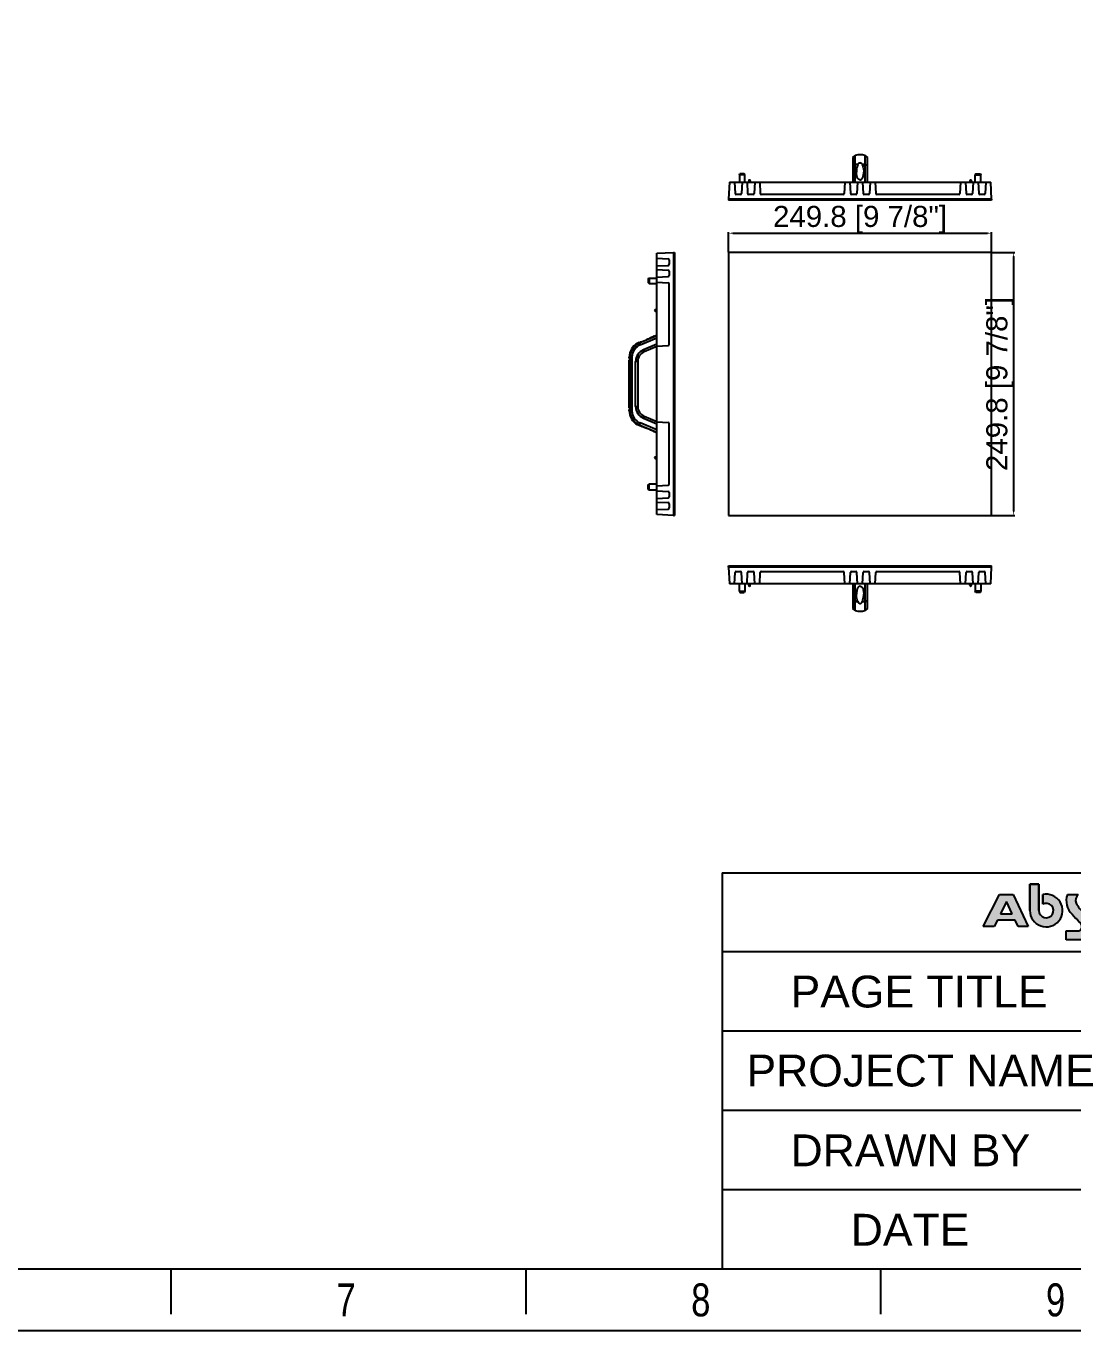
# Model space of a CAD drawing. Header units: millimetres. Extents: x -3132 to 28633, y 682 to 5849.
# Drawn here: x -1248 to -255, y 682 to 1921 of the extents above; entities that cross this region are included whole.
import ezdxf

# ---------------------------------------------------------------- set-up
doc = ezdxf.new("R2010")
doc.units = ezdxf.units.MM
doc.layers.add('DIM', color=4, linetype='Continuous')
doc.layers.add('图框', color=7, linetype='Continuous')
doc.styles.add('CKSTANDARD', font='arial.ttf')
doc.styles.add('Roamns', font='romans.shx')
doc.styles.get("Standard").update_dxf_attribs({"font": 'arial.ttf'})
doc.dimstyles.new('ISO-20', dxfattribs={"dimtxt": 20, "dimasz": 4, "dimexe": 1, "dimexo": 0.2, "dimgap": 0, "dimtad": 1, "dimtoh": 1, "dimdec": 1, "dimzin": 9, "dimdsep": 46, "dimtxsty": 'Standard', "dimblk": '_FILLED', "dimcen": 0.2, "dimclrd": 256, "dimclre": 256, "dimclrt": 256, "dimadec": 1, "dimazin": 2, "dimtfac": 1, "dimtdec": 1, "dimtofl": 0, "dimtmove": 0, "dimatfit": 3, "dimldrblk": '_FILLED', "dimfxl": 1, "dimtolj": 1, "dimtzin": 0, "dimarcsym": 0})

# ---------------------------------------------------------------- blocks, each defined once
blk = doc.blocks.new('A$C7F980674')
at = {"layer": 'DIM'}
h = blk.add_hatch(color=0, dxfattribs=at)
h.paths.add_polyline_path([(7.072382140899999e-05, 14.43823848652391), (17.54018542246194, 49.09321739150072), (32.43710042510065, 49.09321739150072), (48.55284257268067, 14.43823848652391), (37.85417935127042, 14.43823848652391), (34.52331861507264, 21.47508279329122), (15.18332810379797, 21.47508279329122), (11.78696234113886, 14.43823848652391)])
h.paths.add_polyline_path([(24.94748300875654, 41.70518833840833), (18.4432997739641, 28.22933563047082), (31.32622136492865, 28.22933563047082)], flags=16)
h = blk.add_hatch(color=0, dxfattribs=at)
edge = h.paths.add_edge_path()
edge.add_arc((102.73004367057, 13.90886456904809), 4.008224344635951, 268.9921655110326, 361.5919063077862)
edge.add_arc((99.15354010349256, 13.8520860173212), 7.585044519850372, 1.270112135883159, 51.07851824680053)
edge.add_arc((307.8846824545763, 226.7410586670685), 290.5958996836599, 223.1994758205292, 225.4213170999201, ccw=False)
edge.add_arc((110.0181443910987, 42.41204420301801), 20.20419257147762, 160.1829900287513, 226.2534819823607, ccw=False)
edge.add_line((91.01044081093276, 49.26161368391513), (102.8060160324094, 49.26161368391513))
edge.add_arc((108.2666153697937, 42.83305403733538), 8.434721350051746, 130.3455086857447, 201.7414345435993)
edge.add_arc((128.4138673179259, 54.80693761470138), 31.79540957994945, 208.3500157259416, 232.6470193688833)
edge.add_arc((94.72388420018251, 12.01322233724932), 22.67708241663319, 1.6072526751569853, 50.5832628822302, ccw=False)
edge.add_arc((105.8459691270836, 11.59352122360906), 11.59424323095258, -89.35383752252329, 5.224491977119499, ccw=False)
edge.add_line((105.9767223201925, 1.52956708916e-05), (89.85622180037899, 1.52956708916e-05))
edge.add_line((89.85622180037899, 1.52956708916e-05), (89.85622180037899, 9.9012602990897))
edge.add_line((89.85622180037899, 9.9012602990897), (102.6595425193372, 9.9012602990897))
edge = h.paths.add_edge_path()
edge.add_arc((171.7675726878224, 35.99111448746953), 5.592045124112526, 4.242312034283204, 157.3807249757778)
edge.add_line((166.6056627364887, 38.14184792619381), (166.6056627364887, 14.68336624098083))
edge.add_line((166.6056627364887, 14.68336624098083), (158.2999845909944, 14.68336624098083))
edge.add_line((158.2999845909944, 14.68336624098083), (158.2999845909944, 48.98261023246597))
edge.add_line((158.2999845909944, 48.98261023246597), (166.6056627364887, 48.98261023246597))
edge.add_line((166.6056627364887, 48.98261023246597), (166.6056627364887, 44.54051251930104))
edge.add_arc((175.059291137004, 37.22529775423028), 11.17927547709232, 0.8903209452371925, 139.1292395527885, ccw=False)
edge.add_line((186.2372169588634, 37.39900588159253), (186.2372169588634, 14.59949883442459))
edge.add_line((186.2372169588634, 14.59949883442459), (177.3442962794797, 14.59949883442459))
edge.add_line((177.3442962794797, 14.59949883442459), (177.3442962794797, 36.40478422593151))
edge = h.paths.add_edge_path(flags=16)
edge.add_arc((136.4442843357392, 32.77929143981055), 9.435952450654392, 49.48403791523472, 192.8465811329279)
edge.add_line((127.2445240183151, 30.68129030702039), (142.5744439341942, 39.9527384458579))
edge = h.paths.add_edge_path()
edge.add_arc((138.324037688988, 35.05001054707828), 12.98520101557842, 229.4306864689146, 313.9875570627809)
edge.add_line((147.3422875163669, 25.70727992560023), (151.5778032950766, 19.0634939338488))
edge.add_arc((136.8676456241519, 38.39878950785715), 24.29490468469704, 268.42426945832386, 307.2636236800371, ccw=False)
edge.add_arc((136.1995790051587, 31.76485599069565), 17.65178410925637, 89.99999999999989, 269.99999999833244, ccw=False)
edge.add_arc((136.9909520029032, 31.53144809733931), 17.90269153484251, 25.559083157673115, 92.53353593303888, ccw=False)
edge.add_line((153.1417016008636, 39.25541415211593), (129.8788853118894, 25.18619552736891))
at = {"layer": '图框'}
h = blk.add_hatch(color=30, dxfattribs=at)
edge = h.paths.add_edge_path(flags=0)
edge.add_line((64.32187787050498, 49.15013919285958), (64.32187787050498, 38.7695952337333))
edge.add_arc((68.06519958705758, 31.86908890660379), 7.850442347056839, -179.99999999998067, 118.47852907585141, ccw=False)
edge.add_line((60.21475723999902, 31.86908890659288), (60.21475723999902, 60.55619218834499))
edge.add_line((60.21475723999902, 60.55619218834545), (50.38336833377252, 60.55619218834545))
edge.add_line((50.38336833377252, 60.55619218834545), (50.38336833377252, 31.86908890659334))
edge.add_arc((68.06519958705758, 31.86908890660379), 17.6818312532899, 180, 462.2222539588633)
at = {"layer": '图框', "color": 30}
for p, q in [((60.21475723999902, 60.55619218834545), (50.38336833377252, 60.55619218834545)), ((50.38336833377252, 60.55619218834545), (50.38336833377252, 31.86908890659288)), ((60.21475723999902, 31.86908890659288), (60.21475723999902, 60.55619218834545)), ((64.32187787050498, 49.15013919285047), (64.32187787050498, 38.76959523373262))]:
    blk.add_line(p, q, dxfattribs=at)
at = {"layer": '图框', "color": 30, "linetype": 'Continuous'}
for p, q in [((50.38336833377252, 60.55619218834545), (60.21475723999902, 60.55619218834545)), ((50.38336833377252, 31.86908890659288), (50.38336833377252, 60.55619218834545)), ((60.21475723999902, 60.55619218834545), (60.21475723999902, 31.86908890659288)), ((64.32187787050498, 38.76959523373262), (64.32187787050498, 49.15013919285047))]:
    blk.add_line(p, q, dxfattribs=at)
at = {"layer": '图框', "color": 7, "linetype": 'Continuous'}
for p, q in [((7.072382140899999e-05, 14.43823848652391), (17.54018542246194, 49.09321739150072)), ((17.54018542246194, 49.09321739150072), (32.43710042510065, 49.09321739150072)), ((32.43710042510065, 49.09321739150072), (48.55284257268067, 14.43823848652391)), ((91.01044081093276, 49.26161368391513), (102.8060160324094, 49.26161368391513)), ((158.2999845909944, 48.98261023246597), (166.6056627364887, 48.98261023246597)), ((158.2999845909944, 14.68336624098083), (158.2999845909944, 48.98261023246597)), ((166.6056627364887, 48.98261023246597), (166.6056627364887, 44.54051251930104)), ((24.94748300875654, 41.70518833840833), (18.4432997739641, 28.22933563047082)), ((31.32622136492865, 28.22933563047082), (24.94748300875654, 41.70518833840833)), ((127.2445240183151, 30.68129030702039), (142.5744439341942, 39.9527384458579)), ((153.1417016008636, 39.25541415211593), (129.8788853118894, 25.18619552736891)), ((166.6056627364887, 38.14184792619381), (166.6056627364887, 14.68336624098083)), ((177.3442962794797, 14.59949883442459), (177.3442962794797, 36.40478422593151)), ((186.2372169588634, 37.39900588159253), (186.2372169588634, 14.59949883442459)), ((11.78696234113886, 14.43823848652391), (7.072382140899999e-05, 14.43823848652391)), ((15.18332810379797, 21.47508279329122), (11.78696234113886, 14.43823848652391)), ((34.52331861507264, 21.47508279329122), (15.18332810379797, 21.47508279329122)), ((18.4432997739641, 28.22933563047082), (31.32622136492865, 28.22933563047082)), ((37.85417935127042, 14.43823848652391), (34.52331861507264, 21.47508279329122)), ((48.55284257268067, 14.43823848652391), (37.85417935127042, 14.43823848652391)), ((147.3422875163669, 25.70727992560023), (151.5778032950766, 19.0634939338488)), ((166.6056627364887, 14.68336624098083), (158.2999845909944, 14.68336624098083)), ((186.2372169588634, 14.59949883442459), (177.3442962794797, 14.59949883442459)), ((89.85622180037899, 9.9012602990897), (102.6595425193372, 9.9012602990897)), ((89.85622180037899, 1.52956708916e-05), (89.85622180037899, 9.9012602990897)), ((105.9767223201925, 1.52956708916e-05), (89.85622180037899, 1.52956708916e-05))]:
    blk.add_line(p, q, dxfattribs=at)
at = {"layer": '图框', "color": 30}
for radius, end in [(17.68183125329058, 102.2222539587313), (7.850442347058727, 118.4785290759734)]:
    blk.add_arc((68.06519958705758, 31.86908890660379), radius, 180, end, dxfattribs=at)
at = {"layer": '图框', "color": 30, "linetype": 'Continuous'}
for radius, end in [(17.68183125329058, 102.2222539587313), (7.850442347058727, 118.4785290759734)]:
    blk.add_arc((68.06519958705758, 31.86908890660379), radius, 180, end, dxfattribs=at)
at = {"layer": '图框', "color": 7, "linetype": 'Continuous'}
for centre, radius, start, end in [((110.0181443910987, 42.41204420301801), 20.20419257147762, 160.1829900287512, 226.2534819823607), ((108.2666153697937, 42.83305403733538), 8.434721350051746, 130.3455086857447, 201.7414345435993), ((136.1995790051587, 31.76485599069565), 17.65178410925637, 90, 269.9999999983326), ((136.9909520029032, 31.53144809733931), 17.90269153484251, 25.55908315767311, 92.53353593303889), ((175.059291137004, 37.22529775423028), 11.17927547709232, 0.890320945237155, 139.1292395527885), ((128.4138673179259, 54.80693761470138), 31.79540957994945, 208.3500157259416, 232.6470193688833), ((94.72388420018251, 12.01322233724932), 22.67708241663319, 1.607252675157019, 50.58326288223009), ((136.4442843357392, 32.77929143981055), 9.435952450654392, 49.48403791523462, 192.8465811329278), ((171.7675726878224, 35.99111448746953), 5.592045124112526, 4.242312034283134, 157.3807249757777), ((307.8846824545763, 226.7410586670685), 290.5958996836599, 223.1994758205292, 225.4213170999201), ((99.15354010349256, 13.8520860173212), 7.585044519850372, 1.270112135883178, 51.07851824680055), ((138.324037688988, 35.05001054707828), 12.98520101557842, 229.4306864689146, 313.987557062781), ((136.8676456241519, 38.39878950785715), 24.29490468469704, 268.4242694583239, 307.2636236800372), ((102.73004367057, 13.90886456904809), 4.008224344635951, 268.9921655110325, 1.591906307786035), ((105.8459691270836, 11.59352122360906), 11.59424323095258, 270.6461624774767, 5.224491977119398)]:
    blk.add_arc(centre, radius, start, end, dxfattribs=at)
blk = doc.blocks.new('standard template')
for p, q in [((23856.97153506272, 8795.713564875037), (37408.778564428, 8795.713564875037)), ((23856.97153506272, 8093.130701303396), (37408.778564428, 8093.130701303396)), ((23856.97153506272, 7383.374122341703), (37408.778564428, 7383.374122341703)), ((23856.97153506272, 6673.618568779083), (37408.778564428, 6673.618568779083)), ((23856.97153506272, 5963.863516895812), (37408.778564428, 5963.863516895812)), ((456.3043263761064, 5254.106781508859), (37408.77739021767, 5254.107689274438)), ((18932.5408582965, 4851.355031494943), (18932.5408582965, 5254.106781508859)), ((22104.21088966208, 4851.355031494943), (22104.21088966208, 5254.106781508859)), ((25275.88092102688, 4851.355031494943), (25275.88092102688, 5254.106781508859))]:
    blk.add_line(p, q)
at = {"color": 7}
for p, q in [((23856.97153506272, 8795.713564875037), (23856.97153506272, 5963.862502516924)), ((23856.97036085204, 5963.862847771017), (23856.97036085204, 5254.106781508859))]:
    blk.add_line(p, q, dxfattribs=at)
blk.add_lwpolyline([(37962.56104648763, 4700.323125238685), (-97.47932989458059, 4700.323125238685), (-97.47932989458059, 30879.18687618916), (37962.56104648763, 30879.18687618916)], close=True)
at = {"color": 0, "xscale": 8.255519999999997, "yscale": 8.255519999999997, "zscale": 8.255519999999997}
blk.add_blockref('A$C7F980674', (26192.34157000923, 8194.850301169268), dxfattribs=at)
at = {"style": 'CKSTANDARD', "width": 0.75}
for s, p in [('7', (20409.10065248676, 4830.398885600231)), ('8', (23580.77068385195, 4830.398885600231)), ('9', (26752.44071521712, 4830.398885600231))]:
    blk.add_text(s, height=294.7531236609044, dxfattribs=at).set_placement(p)
at = {"char_height": 284.520887302088, "attachment_point": 1, "style": 'Roamns'}
for s, insert, width in [('{\\fArial|b0|i0|c0|p34;PAGE TITLE}', (24469.27002041139, 7876.177268086687), 3912.014128152973), ('{\\fArial|b0|i0|c0|p34;PROJECT NAME}', (24075.34686825149, 7170.007803169789), 3305.733494093198), ('{\\fArial|b0|i0|c0|p34;DRAWN BY}', (24469.27002041139, 6456.665135562374), 3912.014128152973), ('{\\fArial|b0|i0|c0|p34;DATE}', (25007.6770378442, 5746.910083679103), 3912.014128152973)]:
    blk.add_mtext(s, dxfattribs=dict(at, insert=insert, width=width))
at = {"style": 'Roamns'}
for tag, p in [('PAGE_NAME', (27465.9633492592, 7593.658508723252)), ('PROJECT_NAME', (27465.9633492592, 6883.902955160633)), ('DRAWN_NAME', (27465.9633492592, 6174.147903277361)), ('VERSION', (34240.97828400169, 6174.147903277361)), ('SELECT_DATA', (27465.9633492592, 5464.391825995019)), ('PAGE_NUMBER', (34240.97828400169, 5464.391992428408))]:
    blk.add_attdef(tag, p, '', height=284.520887302088, dxfattribs=at)
blk = doc.blocks.new('_FILLED')
at = {"color": 0, "linetype": 'ByBlock'}
blk.add_solid([(0, 0), (-1, 0.15), (-1, -0.15)], dxfattribs=at)
blk = doc.blocks.new('*D28')
at = {"lineweight": -2, "transparency": 16777216}
for p, q in [((-581.5109701069573, 1706.166997962399), (-581.5109701069573, 1725.181249464744)), ((-577.5109701069573, 1724.181249464744), (-335.7109701069543, 1724.181249464744)), ((-331.7109701069543, 1706.1669979624), (-331.7109701069543, 1725.181249464744))]:
    blk.add_line(p, q, dxfattribs=at)
at = {"layer": 'Defpoints', "color": 0, "transparency": 16777216}
for p in [(-331.7109701069539, 1724.181249464744), (-581.5109701069568, 1705.9669979624), (-331.7109701069539, 1705.9669979624)]:
    blk.add_point(p, dxfattribs=at)
at = {"lineweight": -2, "transparency": 16777216, "xscale": 4, "yscale": 4, "zscale": 4, "rotation": 180}
blk.add_blockref('_FILLED', (-581.5109701069573, 1724.181249464744), dxfattribs=at)
at = {"lineweight": -2, "transparency": 16777216, "xscale": 4, "yscale": 4, "zscale": 4}
blk.add_blockref('_FILLED', (-331.7109701069543, 1724.181249464744), dxfattribs=at)
at = {"transparency": 16777216, "insert": (-456.6109701069558, 1737.128043462015), "char_height": 20, "attachment_point": 5}
blk.add_mtext('\\A1;249.8 [9 7/8"]', dxfattribs=at)
blk = doc.blocks.new('*D29')
at = {"lineweight": -2, "transparency": 16777216}
for p, q in [((-331.5109701069547, 1705.9669979624), (-309.8209757138464, 1705.9669979624)), ((-310.8209757138464, 1701.9669979624), (-310.8209757138463, 1460.1669979624)), ((-331.5109701069546, 1456.1669979624), (-309.8209757138463, 1456.1669979624))]:
    blk.add_line(p, q, dxfattribs=at)
at = {"layer": 'Defpoints', "color": 0, "transparency": 16777216}
for p in [(-331.7109701069539, 1705.9669979624), (-331.7109701069539, 1456.1669979624), (-310.8209757138457, 1456.1669979624)]:
    blk.add_point(p, dxfattribs=at)
at = {"lineweight": -2, "transparency": 16777216, "xscale": 4, "yscale": 4, "zscale": 4}
for p, rotation in [((-310.8209757138464, 1705.9669979624), 90), ((-310.8209757138463, 1456.1669979624), 270)]:
    blk.add_blockref('_FILLED', p, dxfattribs=dict(at, rotation=rotation))
at = {"transparency": 16777216, "insert": (-323.7677697111178, 1581.0669979624), "char_height": 20, "attachment_point": 5, "rotation": 90.00000000000001}
blk.add_mtext('\\A1;249.8 [9 7/8"]', dxfattribs=at)

msp = doc.modelspace()

# ---------------------------------------------------------------- linework, layer by layer
at = {"linetype": 'Continuous'}
for p, q in [((-463.6109701087526, 1796.112426381), (-461.141919445753, 1798.040662051202)), ((-461.1419194475575, 1772.650658851), (-461.1419194435557, 1798.040662052003)), ((-452.075252776759, 1798.029448537602), (-452.0752527755512, 1772.650658851)), ((-452.0752527751583, 1798.029448535201), (-449.6109701055511, 1796.1025321016)), ((-463.6109701069481, 1796.112426380199), (-463.6109701069481, 1772.650658851)), ((-461.1419194475575, 1789.243179040599), (-463.6109701081559, 1788.493790950599)), ((-449.6109701061478, 1788.489945672), (-452.0752527755512, 1789.2388210556)), ((-449.6109701069481, 1772.650658851), (-449.6109701069481, 1796.102532101)), ((-580.6724456383499, 1772.650658851), (-581.5109701069568, 1756.650658851)), ((-580.6724456383499, 1772.650658851), (-332.5494945753571, 1772.650658851)), ((-575.9092692295499, 1772.650658851), (-575.3405224019489, 1761.798322894801)), ((-571.1109701069481, 1779.650658851), (-570.6109701069481, 1780.650658851)), ((-571.1109701069481, 1779.650658851), (-571.1109701069481, 1772.650658851)), ((-566.1109701069481, 1779.650658851), (-571.1109701069481, 1779.650658851)), ((-566.6109701069481, 1780.650658851), (-570.6109701069481, 1780.650658851)), ((-568.6724456383499, 1772.650658851), (-569.2411924659509, 1761.798322894601)), ((-566.1109701069481, 1779.650658851), (-566.6109701069481, 1780.650658851)), ((-566.1109701069481, 1772.650658851), (-566.1109701069481, 1779.650658851)), ((-563.9092692295499, 1772.650658851), (-563.3405224019489, 1761.798322894801)), ((-562.3609701069481, 1773.950658850999), (-562.3609701069481, 1772.650658851)), ((-560.8609701069481, 1773.950658850999), (-562.3609701069481, 1773.950658850999)), ((-561.5609663055484, 1774.650658851), (-561.6609739083478, 1774.650658851)), ((-560.8609701069481, 1773.950658850999), (-560.8609701069481, 1772.650658851)), ((-556.6724456383499, 1772.650658851), (-557.2411924659509, 1761.798322894601)), ((-551.9092692295499, 1772.650658851), (-551.3405224019489, 1761.798322894801)), ((-470.9925583113481, 1772.650658851), (-471.5613051389491, 1761.798322894801)), ((-466.2293819025481, 1772.650658851), (-465.6606350749616, 1761.798322894801)), ((-458.9925583113481, 1772.650658851), (-459.5613051389491, 1761.798322894801)), ((-454.2293819025481, 1772.650658851), (-453.6606350749616, 1761.798322894801)), ((-446.9925583113481, 1772.650658851), (-447.5613051389491, 1761.798322894801)), ((-442.2293819025481, 1772.650658851), (-441.6606350749616, 1761.798322894801)), ((-361.3126709843609, 1772.650658851), (-361.8814178119474, 1761.798322894801)), ((-356.5494945753571, 1772.650658851), (-355.9807477479599, 1761.798322894401)), ((-350.8609701069481, 1773.950658850999), (-352.3609701069481, 1773.950658850999)), ((-352.3609701069481, 1773.950658850999), (-352.3609701069481, 1772.650658851)), ((-351.5609663055484, 1774.650658851), (-351.6609739083478, 1774.650658851)), ((-350.8609701069481, 1773.950658850999), (-350.8609701069481, 1772.650658851)), ((-349.3126709843609, 1772.650658851), (-349.8814178119474, 1761.798322894801)), ((-346.8609701069481, 1780.6506588512), (-347.3609701069481, 1779.6506588512)), ((-347.3609701069481, 1779.650658851), (-341.8609701069481, 1779.650658851)), ((-347.3609701069481, 1772.650658851), (-347.3609701069481, 1779.650658851)), ((-346.8609701069481, 1780.650658851), (-342.3609701069481, 1780.650658851)), ((-344.5494945753571, 1772.650658851), (-343.9807477479599, 1761.798322894401)), ((-342.3609701069481, 1780.6506588512), (-341.8609701069481, 1779.6506588512)), ((-341.8609701069481, 1772.650658851), (-341.8609701069481, 1779.650658851)), ((-337.3126709843609, 1772.650658851), (-337.8814178119474, 1761.798322894801)), ((-331.7109701069539, 1756.650658851), (-332.5494945755609, 1772.650658851)), ((-570.2398220005534, 1760.850658851001), (-574.3418928671572, 1760.850658851001)), ((-558.2398220005534, 1760.850658851001), (-562.3418928671572, 1760.850658851001)), ((-472.5599346735517, 1760.850658851001), (-550.3418928671572, 1760.850658851001)), ((-460.5599346737554, 1760.850658851001), (-464.6620055401554, 1760.850658851001)), ((-448.5599346737554, 1760.850658851001), (-452.6620055401554, 1760.850658851001)), ((-362.8800473465499, 1760.850658851001), (-440.6620055401554, 1760.850658851001)), ((-350.8800473465499, 1760.850658851001), (-354.9821182131536, 1760.850658851001)), ((-338.8800473465499, 1760.850658851001), (-342.9821182131536, 1760.850658851001)), ((-581.5109701069568, 1756.650658851), (-581.5109701069568, 1755.600658851001)), ((-331.7109701069539, 1756.650658851), (-581.5109701069568, 1756.650658851)), ((-331.7109701069539, 1755.600658851001), (-581.5109701069568, 1755.600658851001)), ((-331.7109701069539, 1756.650658851), (-331.7109701069539, 1755.600658851001)), ((-649.6993404683571, 1705.1284734938), (-633.6993404683571, 1705.9669979624)), ((-649.6993404683571, 1457.0055224308), (-649.6993404683571, 1705.1284734938)), ((-649.6993404683571, 1700.3652970848), (-638.8470045119584, 1699.796550257402)), ((-637.8993404683542, 1698.7979207226), (-637.8993404683542, 1694.695849856)), ((-633.6993404683571, 1705.9669979624), (-633.6993404683571, 1456.1669979624)), ((-633.6993404683571, 1705.9669979624), (-632.6493404683542, 1705.9669979624)), ((-632.6493404683542, 1705.9669979624), (-632.6493404683542, 1456.1669979624)), ((-649.6993404683571, 1693.1284734938), (-638.847004511551, 1693.697220321401)), ((-649.6993404683571, 1689.7635962074), (-638.8470045119584, 1689.194849379999)), ((-637.8993404683542, 1688.1962198452), (-637.8993404683542, 1684.0941489786)), ((-657.6993404683571, 1681.066997962402), (-656.6993404683571, 1681.566997962402)), ((-657.6993404683571, 1681.066997962402), (-657.6993404683571, 1677.066997962402)), ((-657.6993404683571, 1677.066997962402), (-656.6993404683571, 1676.566997962402)), ((-656.6993404683571, 1681.566997962402), (-656.6993404683571, 1676.566997962402)), ((-656.6993404683571, 1681.566997962402), (-649.6993404683571, 1681.566997962402)), ((-656.6993404683571, 1676.566997962402), (-649.6993404683571, 1676.566997962402)), ((-649.6993404683571, 1682.5267726164), (-638.8470045119584, 1683.095519443801)), ((-649.6993404683571, 1677.7635962074), (-638.8470045121476, 1677.194849379999)), ((-637.8993404683542, 1618.524529962602), (-637.8993404683542, 1676.1962198452)), ((-651.6993404683571, 1651.117000388402), (-651.6993404683571, 1651.016995536202)), ((-650.9993404683601, 1651.816997962402), (-650.9993404683601, 1650.316997962402)), ((-650.9993404683601, 1651.816997962402), (-649.6993404683571, 1651.816997962402)), ((-650.9993404683601, 1650.316997962402), (-649.6993404683571, 1650.316997962402)), ((-649.6993404683571, 1626.850466451802), (-666.2918606579597, 1619.851796115201)), ((-665.5424726665487, 1618.0751390196), (-649.6993404683571, 1624.757719972002)), ((-651.940780209753, 1626.567064100202), (-651.941662304348, 1626.566563842602)), ((-651.9410694793596, 1626.566952291601), (-649.6993404683571, 1627.512506200999)), ((-666.4775884395613, 1620.2921213104), (-665.5424725677558, 1618.075139062201)), ((-649.6993404683571, 1618.829972157202), (-662.3630116299582, 1613.4884773922)), ((-662.3630116305549, 1613.488477392), (-661.5857331035486, 1611.645697402002)), ((-649.6993404683571, 1616.659338644802), (-661.5857331035486, 1611.645697402002)), ((-649.6993404683571, 1616.957153600402), (-638.8470045121476, 1617.5259004278)), ((-675.6993404683571, 1605.5669366038), (-675.6993404683571, 1606.5929911164)), ((-673.1611079983531, 1606.5929911152), (-675.6993404683571, 1606.5929911164)), ((-675.699340255157, 1605.566827128599), (-675.6719790581528, 1605.4512667982)), ((-675.6993404683571, 1558.571018758999), (-675.6993404683571, 1603.562977650201)), ((-675.6843890175487, 1605.444509528601), (-675.6461058423565, 1605.2789970186)), ((-675.6121702685605, 1605.128101971799), (-675.5872824359512, 1605.013854119001)), ((-675.5872824359512, 1605.013854119001), (-675.568981340356, 1604.9275310514)), ((-675.5734161193514, 1560.566997273001), (-675.5734161193514, 1601.566996218402)), ((-675.1968285057492, 1601.566997962402), (-675.5734161193514, 1601.566996218402)), ((-675.568981340356, 1604.9275310514), (-675.5494337787504, 1604.832952105602)), ((-675.5494337787504, 1604.832952105602), (-675.5287582025603, 1604.7300246426)), ((-675.5287582025603, 1604.7300246426), (-675.5070901645495, 1604.618684782601)), ((-675.5070901645495, 1604.618684782601), (-675.4845992927558, 1604.4989276986)), ((-675.4845992927558, 1604.4989276986), (-675.4614736155609, 1604.370741455999)), ((-675.4614736155609, 1604.370741455999), (-675.4379187579589, 1604.234132674001)), ((-675.2118120387577, 1601.645494741), (-675.211608269351, 1560.567002351001)), ((-675.1968285057492, 1601.566997962402), (-675.1968285057492, 1560.567002351001)), ((-675.0893436685556, 1606.5929911152), (-675.0893436685556, 1555.541004797002)), ((-673.1611079983531, 1606.5929911152), (-673.1611079983531, 1555.541004797002)), ((-669.6993404683571, 1559.7021984726), (-669.6993404683571, 1602.4317974522)), ((-667.6993404683571, 1602.4317974522), (-669.6993404683571, 1602.4317974522)), ((-667.6993404683571, 1602.431797452), (-667.6993404683571, 1559.7021984726)), ((-675.6673918703573, 1558.851157981402), (-675.6993401495538, 1558.5710222584)), ((-675.6993404683571, 1555.541004808199), (-675.6993404683571, 1556.567070643401)), ((-675.6993404683571, 1555.541004808199), (-673.1611079983531, 1555.541004797002)), ((-675.6849217365498, 1556.686978340802), (-675.6871314155551, 1556.677106912599)), ((-675.6443435665542, 1556.862748952002), (-675.6849217365498, 1556.686978340802)), ((-675.6100933237585, 1557.015196044), (-675.6443435665542, 1556.862748952002)), ((-675.5734161193514, 1560.566997273001), (-675.1968285057492, 1560.567002351001)), ((-669.6993404683571, 1559.7021984726), (-667.6993404683571, 1559.7021984726)), ((-661.5857331033594, 1550.488298522801), (-662.3630116305549, 1548.6455185328)), ((-662.3630116311515, 1548.645518533), (-649.6993404683571, 1543.304023768002)), ((-661.5857331037523, 1550.488298523002), (-649.6993404683571, 1545.474657280001)), ((-665.5424724801533, 1544.058856826601), (-666.4775884421515, 1541.841874610001)), ((-666.2918605711575, 1542.2821997722), (-649.6993404683571, 1535.2835294708)), ((-649.6993404683571, 1537.376275952602), (-665.5424725135499, 1544.0588568414)), ((-649.6993404683571, 1545.174198116199), (-638.8470045121476, 1544.605451288602)), ((-637.8993404683542, 1485.9377760794), (-637.8993404683542, 1543.6068217538)), ((-651.9593233097521, 1535.5766002726), (-652.3907696479555, 1535.807176255001)), ((-651.941070137761, 1535.567043911002), (-651.9593233097521, 1535.5766002726)), ((-649.6993404683571, 1534.621489723801), (-651.9410693877553, 1535.567043594599)), ((-650.9993404683601, 1511.816997962402), (-649.6993404683571, 1511.816997962402)), ((-650.9993404683601, 1511.816997962402), (-650.9993404683601, 1510.316997962402)), ((-651.6993404683571, 1511.117000388402), (-651.6993404683571, 1511.016995536202)), ((-650.9993404683601, 1510.316997962402), (-649.6993404683571, 1510.316997962402)), ((-657.6993404683571, 1485.316997962402), (-656.6993404683571, 1485.816997962402)), ((-657.6993404683571, 1480.816997962402), (-657.6993404683571, 1485.316997962402)), ((-657.6993404683571, 1480.816997962402), (-656.6993404683571, 1480.316997962402)), ((-649.6993404683571, 1485.816997962402), (-656.6993404683571, 1485.816997962402)), ((-656.6993404683571, 1480.316997962402), (-656.6993404683571, 1485.816997962402)), ((-649.6993404683571, 1480.316997962402), (-656.6993404683571, 1480.316997962402)), ((-649.6993404683571, 1484.3703997172), (-638.8470045119584, 1484.939146544801)), ((-649.6993404683571, 1479.6072233082), (-638.8470045119584, 1479.038476480802)), ((-637.8993404683542, 1478.039846946), (-637.8993404683542, 1473.9377760796)), ((-649.6993404683571, 1472.3703997172), (-638.8470045119584, 1472.939146544801)), ((-649.6993404683571, 1469.0055224308), (-638.8470045119584, 1468.436775603399)), ((-649.6993404683571, 1461.7686988398), (-638.8470045119584, 1462.337445667201)), ((-637.8993404683542, 1467.4381460686), (-637.8993404683542, 1463.336075202)), ((-633.6993404683571, 1456.1669979624), (-649.6993404683571, 1457.0055224308)), ((-633.6993404683571, 1456.1669979624), (-632.6493404683542, 1456.1669979624)), ((-581.5109701069568, 1407.260312479813), (-581.5109701069568, 1408.310312479813)), ((-581.5109701069568, 1408.310312479813), (-331.7109701069539, 1408.310312479813)), ((-581.5109701069568, 1407.260312479813), (-580.6724456383499, 1391.260312479813)), ((-331.7109701069539, 1407.260312479813), (-581.5109701069568, 1407.260312479813)), ((-575.9092692295499, 1391.260312479813), (-575.3405224019489, 1402.112648436012)), ((-574.3418928671572, 1403.060312479813), (-570.2398220005534, 1403.060312479813)), ((-568.6724456385537, 1391.260312479813), (-569.2411924659509, 1402.112648436412)), ((-563.9092692295499, 1391.260312479813), (-563.3405224019489, 1402.112648436012)), ((-562.3418928671572, 1403.060312479813), (-558.2398220005534, 1403.060312479813)), ((-556.6724456385537, 1391.260312479813), (-557.2411924659509, 1402.112648436412)), ((-551.9092692295499, 1391.260312479813), (-551.3405224019489, 1402.112648436012)), ((-550.3418928671572, 1403.060312479813), (-472.5599346735517, 1403.060312479813)), ((-470.9925583113481, 1391.260312479813), (-471.5613051389491, 1402.112648436012)), ((-466.2293819025481, 1391.260312479813), (-465.6606350749616, 1402.112648436012)), ((-464.6620055401554, 1403.060312479813), (-460.5599346737554, 1403.060312479813)), ((-458.9925583113481, 1391.260312479813), (-459.5613051389491, 1402.112648436012)), ((-454.2293819025481, 1391.260312479813), (-453.6606350749616, 1402.112648436012)), ((-452.6620055401554, 1403.060312479813), (-448.5599346737554, 1403.060312479813)), ((-446.9925583113481, 1391.260312479813), (-447.5613051389491, 1402.112648436012)), ((-442.2293819025481, 1391.260312479813), (-441.6606350749616, 1402.112648436012)), ((-440.6620055401554, 1403.060312479813), (-362.8800473465499, 1403.060312479813)), ((-361.3126709843609, 1391.260312479813), (-361.8814178119474, 1402.112648436012)), ((-356.5494945755609, 1391.260312479813), (-355.9807477479599, 1402.112648436212)), ((-354.9821182131536, 1403.060312479813), (-350.8800473465499, 1403.060312479813)), ((-349.3126709843609, 1391.260312479813), (-349.8814178117582, 1402.112648436012)), ((-344.5494945755609, 1391.260312479813), (-343.9807477479599, 1402.112648436212)), ((-342.9821182131536, 1403.060312479813), (-338.8800473465499, 1403.060312479813)), ((-337.3126709843609, 1391.260312479813), (-337.8814178117582, 1402.112648436012)), ((-332.5494945755609, 1391.260312479813), (-331.7109701069539, 1407.260312479813)), ((-331.7109701069539, 1407.260312479813), (-331.7109701069539, 1408.310312479813)), ((-332.5494945755609, 1391.260312479813), (-580.6724456383499, 1391.260312479813)), ((-571.1109701069481, 1384.260312479813), (-571.1109701069481, 1391.260312479813)), ((-566.1109701069481, 1391.260312479813), (-566.1109701069481, 1384.260312479813)), ((-562.3609701069481, 1389.960312479814), (-562.3609701069481, 1391.260312479813)), ((-562.3609701069481, 1389.960312479814), (-560.8609701069481, 1389.960312479814)), ((-561.6609739083478, 1389.260312479813), (-561.5609663055484, 1389.260312479813)), ((-560.8609701069481, 1389.960312479814), (-560.8609701069481, 1391.260312479813)), ((-463.6109701069481, 1391.260312479813), (-463.6109701069481, 1367.798544950614)), ((-461.1419194435557, 1365.870309278414), (-461.141919444749, 1391.260312479813)), ((-452.0752527741543, 1391.260312479813), (-452.0752527769482, 1365.881522793812)), ((-449.6109701069481, 1367.808439229813), (-449.6109701069481, 1391.260312479813)), ((-352.3609701069481, 1389.960312479814), (-352.3609701069481, 1391.260312479813)), ((-352.3609701069481, 1389.960312479814), (-350.8609701069481, 1389.960312479814)), ((-351.6609739083478, 1389.260312479813), (-351.5609663055484, 1389.260312479813)), ((-350.8609701069481, 1389.960312479814), (-350.8609701069481, 1391.260312479813)), ((-347.3609701069481, 1391.260312479813), (-347.3609701069481, 1384.260312479813)), ((-341.8609701069481, 1391.260312479813), (-341.8609701069481, 1384.260312479813)), ((-571.1109701069481, 1384.260312479813), (-570.6109701069481, 1383.260312479813)), ((-571.1109701069481, 1384.260312479813), (-566.1109701069481, 1384.260312479813)), ((-570.6109701069481, 1383.260312479813), (-566.6109701069481, 1383.260312479813)), ((-566.1109701069481, 1384.260312479813), (-566.6109701069481, 1383.260312479813)), ((-463.6109701079522, 1375.417180467814), (-461.1419194449527, 1374.667792377013)), ((-452.0752527745617, 1374.672150272412), (-449.6109701065552, 1375.421025655412)), ((-341.8609701069481, 1384.260312479813), (-347.3609701069481, 1384.260312479813)), ((-346.8609701069481, 1383.260312479613), (-347.3609701069481, 1384.260312479613)), ((-342.3609701069481, 1383.260312479813), (-346.8609701069481, 1383.260312479813)), ((-342.3609701069481, 1383.260312479613), (-341.8609701069481, 1384.260312479613)), ((-461.141919445753, 1365.870309279611), (-463.6109701087526, 1367.798544949814)), ((-449.6109701055511, 1367.808439229213), (-452.0752527751583, 1365.881522795613))]:
    msp.add_line(p, q, dxfattribs=at)
for points in [[(-458.7440569699511, 1789.428906822401), (-459.5502322183575, 1789.381962883601), (-460.3503341459555, 1789.319997368801), (-461.1419194483578, 1789.243179097002)], [(-458.7440569699511, 1789.428906822401), (-459.0852730811575, 1788.5998691236), (-459.3943703833475, 1787.638182814802), (-459.6663402205568, 1786.5337867424), (-459.8917795239513, 1785.267162099599), (-460.0510829749519, 1783.823058075201), (-460.1109701069481, 1782.262665803)], [(-458.7440569701548, 1789.4289068216), (-458.520563998155, 1789.854634597001), (-458.2843571373496, 1790.209898424802), (-458.040438657551, 1790.499336147002), (-457.7939076335579, 1790.728146342402), (-457.5502412121541, 1790.901744836201), (-457.3117324187597, 1791.0276326658), (-457.0772962541496, 1791.1130330494), (-456.8470853697481, 1791.162393997), (-456.6188229133522, 1791.178927513802), (-456.3901465115605, 1791.163573338601), (-456.1608330275603, 1791.115697871801), (-455.9273772661518, 1791.032216858401), (-455.6895398999595, 1790.908600788202), (-455.4457796533507, 1790.737270104402), (-455.1979534553511, 1790.5099648878), (-454.9508992605524, 1790.219590890601), (-454.710653792351, 1789.8605975214), (-454.4825932399517, 1789.427382328)], [(-454.4825932399517, 1789.427382328), (-454.1403457685492, 1788.596438809602), (-453.8302304493527, 1787.632317948801), (-453.5573087241473, 1786.525025048601), (-453.3309849161569, 1785.254736978999), (-453.1710521695613, 1783.806613129202), (-453.1109701069481, 1782.243307164999)], [(-452.0752527751583, 1789.238821084402), (-452.8697940093525, 1789.316704003801), (-453.6725628061513, 1789.379581929801), (-454.482593239748, 1789.427382327)], [(-456.6288497133473, 1774.8922324094), (-456.8701169481474, 1774.910650625601), (-457.1141056901515, 1774.960640317602), (-457.3635687961478, 1775.045512489802), (-457.6208475571593, 1775.170659567002), (-457.8852281569534, 1775.3421374794), (-458.1562824001567, 1775.567941347001), (-458.4302500743479, 1775.855070888201), (-458.7013320251544, 1776.208499466202), (-458.9641151055521, 1776.6329308398), (-459.2141679729511, 1777.134767723002), (-459.4468163203537, 1777.721642554201), (-459.6566878333515, 1778.402457496), (-459.8370354687477, 1779.186023967401), (-459.9798804271531, 1780.082166067399), (-460.0754934105616, 1781.103209159201), (-460.1109701069481, 1782.262665803)], [(-456.6288500019555, 1774.8922439494), (-456.3851667271492, 1774.9050721328), (-456.1392986811525, 1774.949832912602), (-455.8882331699542, 1775.029589061001), (-455.6295976987576, 1775.1495116606), (-455.3637543725608, 1775.315713406), (-455.0906970173501, 1775.536525484002), (-454.8140207295482, 1775.819431990401), (-454.5399054667478, 1776.169451242802), (-454.2739820423567, 1776.591332351001), (-454.0207477811609, 1777.091666500002), (-453.7849646453515, 1777.6782881292), (-453.5721367239576, 1778.3602486662), (-453.3891523341563, 1779.1465330806), (-453.2441430515582, 1780.0471904604), (-453.147026195159, 1781.074832601802), (-453.1109701069481, 1782.243307164999)], [(-666.4775884395613, 1620.2921213104), (-665.6485507409498, 1620.591553599801), (-664.6868644321485, 1620.945045347), (-663.5824683597575, 1621.359744768002), (-662.3158437167558, 1621.847863199602), (-660.8717396925613, 1622.4223093126), (-659.31134742015, 1623.066997962402)], [(-652.2193411841554, 1626.418139191201), (-652.3908190967604, 1626.326793419399), (-652.6166229643541, 1626.2073816836), (-652.9037525053545, 1626.0570180962), (-653.2571810833588, 1625.8742006716), (-653.6816124569568, 1625.657887503801), (-654.183449340152, 1625.406519467002), (-654.770324171358, 1625.118333199202), (-655.45113911315, 1624.791411929802), (-656.2347055845576, 1624.4243859986), (-657.1308476845561, 1624.015914846999), (-658.151890776554, 1623.564067654401), (-659.31134742015, 1623.066997962402)], [(-651.9409140265607, 1626.566952293402), (-651.9593322427509, 1626.557390907999), (-652.2193411841554, 1626.418139191201)], [(-666.4775884387609, 1620.2921213104), (-666.9033162141541, 1620.133833942002), (-667.2585800421484, 1619.992949191399), (-667.5480177641557, 1619.8722178974), (-667.7768279595593, 1619.772964142199), (-667.9504264535617, 1619.6953856194), (-668.0763142829501, 1619.637868017), (-668.1617146665494, 1619.598202793402), (-668.2110756141601, 1619.574971390002), (-668.2275534363553, 1619.567043633202)], [(-675.4381449677576, 1604.235460280999), (-675.4592895079522, 1604.2130315372), (-675.5171907361482, 1604.138478147799), (-675.5665102843604, 1604.061057436602), (-675.6073591407594, 1603.9819718696), (-675.6400097603591, 1603.902363433002), (-675.6648751651492, 1603.8233083338), (-675.6824346377516, 1603.746127804401), (-675.6933209551617, 1603.672573703401), (-675.6984904799583, 1603.604218807001), (-675.6993403179486, 1603.562986363)], [(-675.6993403157512, 1603.5629741104), (-675.6674631163596, 1603.2834986004), (-675.6352440681485, 1602.955096110001), (-675.6036311447506, 1602.535136705401), (-675.5812141409524, 1602.058110316999), (-675.5734162523559, 1601.567001196601)], [(-675.699328206957, 1605.566911796601), (-675.6987351461548, 1605.542565898601), (-675.6942738487533, 1605.495942094201), (-675.6903792263593, 1605.472579928201), (-675.6882587571572, 1605.4619949506), (-675.6868283365593, 1605.455346725999), (-675.6843890175487, 1605.444509528601)], [(-675.6719790581528, 1605.4512667982), (-675.6049967637491, 1605.161763406801), (-675.502702221359, 1604.672880061602), (-675.3904259265519, 1604.0335565646), (-675.2900960985544, 1603.274349163601), (-675.2195200327524, 1602.411463185201), (-675.1968285039593, 1601.5669971388)], [(-675.6461058423565, 1605.2789970186), (-675.6197375945603, 1605.162187526401), (-675.6121702685605, 1605.128101971799)], [(-675.4379187579589, 1604.234132674001), (-675.4141593073555, 1604.089130320202), (-675.4022784947565, 1604.013497140799), (-675.3904399073481, 1603.9357874746), (-675.3786773895526, 1603.856011726601), (-675.3670235777508, 1603.7741761056), (-675.3555100493513, 1603.690295259201), (-675.3441702907558, 1603.604393085001), (-675.3330393881597, 1603.516498376202), (-675.322153708953, 1603.4266425642), (-675.3115509297613, 1603.334859853001), (-675.3012700617519, 1603.241187360602), (-675.2913514749498, 1603.145665261602), (-675.2818369203569, 1603.048336935999), (-675.2727695493495, 1602.9492491238), (-675.2641938801507, 1602.848451824002), (-675.2561501273567, 1602.745993398801), (-675.2486688749605, 1602.6419331624), (-675.2417802047539, 1602.5363374848), (-675.2355148249599, 1602.429276281602), (-675.229904070552, 1602.320823145999), (-675.2249799003594, 1602.2110554798), (-675.2207748903575, 1602.100054622801), (-675.2173222215615, 1601.987905979402), (-675.2146556641501, 1601.874699146802), (-675.2128095449561, 1601.760528043202), (-675.2118120387577, 1601.645494741)], [(-675.1968285039593, 1560.5670029796), (-675.2201099469503, 1559.711894726401), (-675.2912890501584, 1558.848847269002), (-675.3912572615491, 1558.095034828), (-675.5024863857516, 1557.462305202802), (-675.6041810119614, 1556.975857810599), (-675.6737580305607, 1556.674923657201), (-675.6993404683571, 1556.567137951801)], [(-675.6993401551563, 1558.571006597), (-675.6974275635557, 1558.5091699692), (-675.6898287643535, 1558.433378537002), (-675.6757384667553, 1558.354986979402), (-675.6543776499575, 1558.2744738946), (-675.6250108755603, 1558.192624740999), (-675.5869766883525, 1558.110407202801), (-675.53978881276, 1558.029058271599), (-675.4831468065504, 1557.9499425378), (-675.4383239019489, 1557.8988564704)], [(-675.6871314155551, 1556.677106912599), (-675.6885466513604, 1556.670487465401), (-675.6910384121556, 1556.657782924), (-675.6956940535574, 1556.627202437199), (-675.698979485559, 1556.585542732601), (-675.6993211619529, 1556.567042733399)], [(-675.5734162523559, 1560.566997161002), (-675.5812229013509, 1560.0756009866), (-675.6036341941481, 1559.598811164802), (-675.635209996949, 1559.1792859584), (-675.6673918703573, 1558.851157981402)], [(-675.2116515721546, 1560.567004656799), (-675.2121273309576, 1560.444036144401), (-675.2170006011556, 1560.157031721201), (-675.226973711161, 1559.875450816), (-675.2415863763572, 1559.600959026802), (-675.2602730075569, 1559.3349916348), (-675.2824831307489, 1559.078840028402), (-675.3076703583474, 1558.8336253746), (-675.3351755777521, 1558.600238609799), (-675.3643072705572, 1558.3794536076), (-675.3944243401611, 1558.171906615402), (-675.4249422587573, 1557.978073156), (-675.4553229979474, 1557.798225177199), (-675.4850576509607, 1557.632510427602), (-675.5136902531494, 1557.480989139602), (-675.540820824358, 1557.3436284236), (-675.5661019571535, 1557.220324455402), (-675.5892533847482, 1557.110956186601), (-675.6100933237585, 1557.015196044)], [(-666.4775884421515, 1541.841874610001), (-666.9033565785476, 1542.000177528202), (-667.2586458545529, 1542.141073569999), (-667.5480975069486, 1542.261812023202), (-667.7768991669554, 1542.3610631922), (-667.9504842499564, 1542.438636458401), (-668.0763540333546, 1542.496146236002), (-668.1617379999489, 1542.535804042202), (-668.2110832781591, 1542.559028164802), (-668.2275533193579, 1542.566952253002)], [(-666.4775884421515, 1541.841874610001), (-665.6485235399568, 1541.5424324172), (-664.686746661956, 1541.188906861802), (-663.5822727305613, 1540.774176823599), (-662.3154547347485, 1540.285980646002), (-660.8714726575536, 1539.711578495802), (-659.3113473271487, 1539.066997923799)], [(-652.3907696479555, 1535.807176255001), (-652.616596882156, 1535.926600516801), (-652.9038047743497, 1536.077005059002), (-653.2572785909551, 1536.259845358401), (-653.6816956579542, 1536.476150493801), (-654.1835113591487, 1536.7275072436), (-654.7703838029529, 1537.015691708), (-655.4511771575608, 1537.342602055402), (-656.2347007975595, 1537.709607717001), (-657.1308012163618, 1538.118060196999), (-658.1518302193554, 1538.569901878602), (-659.3113473271487, 1539.066997923799)], [(-456.6288500839555, 1389.018582810213), (-456.8700535607613, 1389.000329638211), (-457.1139825073597, 1388.950364472012), (-457.3635069737475, 1388.865484321412), (-457.6207476701502, 1388.740368193614), (-457.8851610999527, 1388.568883300011), (-458.1562545877505, 1388.343056065814), (-458.4302948905506, 1388.055848173613), (-458.7013993629489, 1387.702374357212), (-458.964161470748, 1387.277957290213), (-459.2141956747482, 1386.776141589015), (-459.4468373127575, 1386.189269145214), (-459.6566980803591, 1385.508475790413), (-459.8370345555568, 1384.724952150415), (-459.9798745565613, 1383.828851731612), (-460.0754896293483, 1382.807822728611), (-460.1109701069481, 1381.648305620814)], [(-456.6288500859491, 1389.018582746414), (-456.3850266405616, 1389.005882980213), (-456.1390990119517, 1388.961088918613), (-455.8881143839508, 1388.881336251214), (-455.6294287197497, 1388.761368330013), (-455.3635847911473, 1388.595137234812), (-455.0905555877516, 1388.374317298812), (-454.81396002376, 1388.091470094214), (-454.5398892075582, 1387.741497063811), (-454.2739692039586, 1387.319616390412), (-454.0207345909557, 1386.819275779211), (-453.7849472733478, 1386.232634509013), (-453.572117580753, 1385.550652336211), (-453.3891351021566, 1384.764350690612), (-453.2441314505531, 1383.863690189411), (-453.1470219569574, 1382.836071639214), (-453.1109701069481, 1381.667664255614)], [(-458.7440569257569, 1374.482064506012), (-459.0852829547484, 1375.311129408014), (-459.3944036805597, 1376.272906286014), (-459.6663817329509, 1377.377380217613), (-459.8918360175567, 1378.644198213411), (-460.0511032273616, 1380.088180290613), (-460.1109701069481, 1381.648305620814)], [(-454.4825932829526, 1374.483589001613), (-454.1403559989531, 1375.314504544813), (-453.8302643111501, 1376.278533900213), (-453.5573508353527, 1377.385748217612), (-453.3310423395569, 1378.655839639612), (-453.1710727185537, 1380.104087800411), (-453.1109701069481, 1381.667664255614)], [(-461.1419194427554, 1374.667792232811), (-460.35038339115, 1374.590978255414), (-459.5507794693522, 1374.529045551013), (-458.7440569255532, 1374.482064506012)], [(-458.7440569257569, 1374.482064506012), (-458.5205400607492, 1374.056296369412), (-458.2843077661501, 1373.701007093614), (-458.0403625899608, 1373.411555441011), (-457.7938200587496, 1373.182753781011), (-457.5501471893485, 1373.009168698014), (-457.3116425361486, 1372.883298914812), (-457.0772148001533, 1372.797914948214), (-456.8470311091487, 1372.748569669811), (-456.6187567843563, 1372.732043707014), (-456.3900887431491, 1372.747405989414), (-456.1607723395546, 1372.795290593613), (-455.9273166765606, 1372.878780939815), (-455.6894848059574, 1373.002404034813), (-455.4457273577545, 1373.173743321813), (-455.1979080633582, 1373.401053626612), (-454.9508608205479, 1373.691431401812), (-454.7106319539571, 1374.050410614813), (-454.4825932829526, 1374.483589001613)], [(-454.4825932829526, 1374.483589001613), (-453.6731156419528, 1374.531351463813), (-452.8698454015512, 1374.594262798613), (-452.0752527713603, 1374.672150247012)]]:
    msp.add_lwpolyline(points, dxfattribs=at)
msp.add_lwpolyline([(-581.5109701069568, 1456.1669979624), (-331.7109701069539, 1456.1669979624), (-331.7109701069539, 1705.9669979624), (-581.5109701069568, 1705.9669979624)], close=True, dxfattribs=at)
for centre, radius, start, end in [((-456.6288500803612, 1781.6506588508), 17.0000000002, 74.4631154090931, 105.3951595811686), ((-561.660970106951, 1773.950658850999), 0.7, 90.00045137361826, 180), ((-561.5609701069598, 1773.950658850999), 0.7, 0, 89.99954862804927), ((-351.660970106951, 1773.950658850999), 0.7, 90.00045137361826, 180), ((-351.5609701069598, 1773.950658850999), 0.7, 0, 89.99954862804927), ((-574.3418928671572, 1761.850658851001), 1, 183.0000000008604, 270), ((-570.2398220005534, 1761.850658851001), 1, 270, 356.9999999920616), ((-562.3418928671572, 1761.850658851001), 1, 183.0000000008604, 270), ((-558.2398220005534, 1761.850658851001), 1, 270, 356.9999999920616), ((-550.3418928671572, 1761.850658851001), 1, 183.0000000000261, 270), ((-472.5599346735517, 1761.850658851001), 1, 270, 357.0000000001828), ((-464.6620055401554, 1761.850658851001), 1, 182.9999999998171, 270), ((-460.5599346737554, 1761.850658851001), 1, 270, 357.0000000001828), ((-452.6620055401554, 1761.850658851001), 1, 182.9999999998171, 270), ((-448.5599346737554, 1761.850658851001), 1, 270, 357.0000000001828), ((-440.6620055401554, 1761.850658851001), 1, 183.0000000000261, 270), ((-362.8800473465499, 1761.850658851001), 1, 270, 357.0000000001828), ((-354.9821182131536, 1761.850658851001), 1, 183.0000000079383, 270), ((-350.8800473465499, 1761.850658851001), 1, 270, 356.9999999991396), ((-342.9821182131536, 1761.850658851001), 1, 183.0000000079383, 270), ((-338.8800473465499, 1761.850658851001), 1, 270, 356.9999999991396), ((-638.8993404683542, 1698.7979207226), 1, 0, 86.99999999874204), ((-638.8993404683542, 1694.695849856), 1, 273.0000000079372, 0), ((-638.8993404683542, 1688.1962198452), 1, 0, 86.99999999874204), ((-638.8993404683542, 1684.0941489786), 1, 273.000000001258, 0), ((-638.8993404683542, 1676.1962198452), 1, 0, 87.00000000041184), ((-650.9993404683601, 1651.116997962401), 0.7, 90, 179.9996418565462), ((-650.9993404683601, 1651.016997962399), 0.7, 180.0003581434537, 270), ((-660.6993404683571, 1606.5929911164), 15, 120.124506644845, 180), ((-660.6993404681534, 1606.5929911164), 14.390003201, 112.8698566096646, 180), ((-660.6993404683571, 1606.5929911164), 12.4617675308, 112.8698570838308, 179.9999991462264), ((-657.6993404683571, 1602.4317974522), 12, 112.8698568647891, 180), ((-657.6993404683571, 1602.4317974522), 10, 112.8698568674482, 180), ((-638.8993404683542, 1618.524529962602), 1, 272.9999999995881, 0), ((-660.6993404683571, 1555.541004808199), 14.9999999998, 180, 239.8754936490436), ((-660.6993404685609, 1555.541004808199), 14.3900032006, 180, 247.1301437949935), ((-660.6993404689538, 1555.5410048092), 12.4617675304, 180.0000017075472, 247.1301436817689), ((-657.6993404683571, 1559.7021984726), 12, 180, 247.1301431297246), ((-657.6993404683571, 1559.7021984726), 10, 180, 247.1301431306301), ((-638.8993404683542, 1543.6068217538), 1, 0, 87.00000000041184), ((-650.9993404683601, 1511.116997962401), 0.7, 90, 179.9996418565462), ((-650.9993404683601, 1511.016997962399), 0.7, 180.0003581434537, 270), ((-638.8993404683542, 1485.9377760794), 1, 272.9999999995881, 0), ((-638.8993404683542, 1478.039846946), 1, 0, 86.99999999874204), ((-638.8993404683542, 1473.9377760796), 1, 273.000000001258, 0), ((-638.8993404683542, 1467.4381460686), 1, 0, 86.99999999206278), ((-638.8993404683542, 1463.336075202), 1, 273.000000001258, 0), ((-574.3418928671572, 1402.060312479813), 1, 90, 176.9999999991396), ((-570.2398220005534, 1402.060312479813), 1, 3.000000007938334, 90), ((-562.3418928671572, 1402.060312479813), 1, 90, 176.9999999991396), ((-558.2398220005534, 1402.060312479813), 1, 3.000000007938334, 90), ((-550.3418928671572, 1402.060312479813), 1, 90, 177.0000000001829), ((-472.5599346735517, 1402.060312479813), 1, 2.999999999817124, 90), ((-464.6620055401554, 1402.060312479813), 1, 90, 177.0000000001829), ((-460.5599346737554, 1402.060312479813), 1, 2.999999999817124, 90), ((-452.6620055401554, 1402.060312479813), 1, 90, 177.0000000001829), ((-448.5599346737554, 1402.060312479813), 1, 2.999999999817124, 90), ((-440.6620055401554, 1402.060312479813), 1, 90, 177.0000000001829), ((-362.8800473465499, 1402.060312479813), 1, 2.999999999817124, 90), ((-354.9821182131536, 1402.060312479813), 1, 90, 176.9999999920617), ((-350.8800473465499, 1402.060312479813), 1, 3.000000000860365, 90), ((-342.9821182131536, 1402.060312479813), 1, 90, 176.9999999920617), ((-338.8800473465499, 1402.060312479813), 1, 3.000000000860365, 90), ((-561.660970106951, 1389.960312479814), 0.7, 180, 269.9995486263817), ((-561.5609701069598, 1389.960312479814), 0.7, 270.0004513719507, 0), ((-351.660970106951, 1389.960312479814), 0.7, 180, 269.9995486263817), ((-351.5609701069598, 1389.960312479814), 0.7, 270.0004513719507, 0), ((-456.6288500803612, 1382.260312480614), 17.0000000008, 254.6048404196961, 285.5368845908528)]:
    msp.add_arc(centre, radius, start, end, dxfattribs=at)

# ---------------------------------------------------------------- block references
at = {"lineweight": -3, "transparency": 33554595, "xscale": 0.1062003192476745, "yscale": 0.1062003192476745, "zscale": 0.1062003192476745}
msp.add_blockref('standard template', (-3121.221625365227, 182.9119654504675), dxfattribs=at)

# ---------------------------------------------------------------- dimensions: what is measured, and where the dimension line sits
dim = msp.add_linear_dim(base=(-331.7109701069539, 1724.181249464744), p1=(-581.5109701069568, 1705.9669979624), p2=(-331.7109701069539, 1705.9669979624), dimstyle='ISO-20')
dim.commit()
dim.dimension.update_dxf_attribs({"geometry": '*D28', "text_midpoint": (-456.6109701069554, 1737.128043462015)})
dim = msp.add_linear_dim(base=(-310.8209757138457, 1456.1669979624), p1=(-331.7109701069539, 1705.9669979624), p2=(-331.7109701069539, 1456.1669979624), angle=90, dimstyle='ISO-20')
dim.commit()
dim.dimension.update_dxf_attribs({"geometry": '*D29', "text_midpoint": (-323.7677697111174, 1581.0669979624)})

doc.saveas('drawing.dxf')
